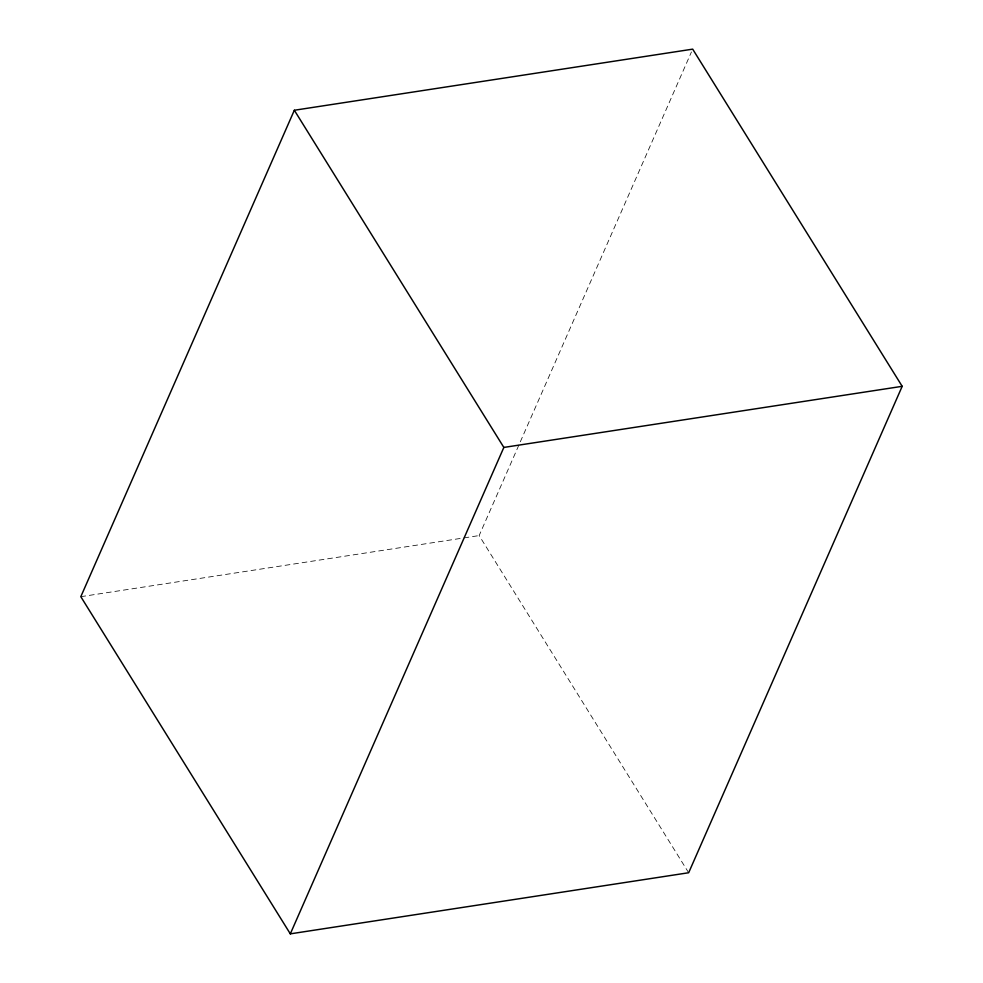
<?xml version="1.0" encoding="UTF-8"?>
<svg xmlns="http://www.w3.org/2000/svg" width="983" height="983" viewBox="0 0 983 983"><rect width="100%" height="100%" fill="white"/><g stroke="black" fill="none" stroke-linecap="round" stroke-linejoin="round"><path stroke-width="0.74" stroke-dasharray="4.92 3.69" d="M688.665 872.744L479.151 535.575L691.442 51.964M80.815 596.681L462.489 538.131M464.001 537.898L479.151 535.575"/><path stroke-width="1.47" d="M294.335 110.256L80.815 596.681L290.317 933.85L688.665 872.744L902.185 386.319L692.683 49.15L294.335 110.256L503.849 447.425L290.317 933.85M503.849 447.425L902.185 386.319"/></g></svg>
